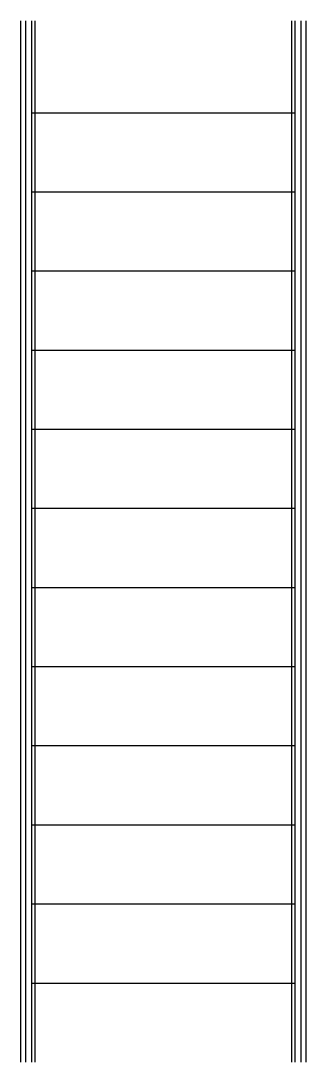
# Model space of a CAD drawing. Header units: millimetres. Extents: x -275 to 275, y 21 to 2024.
import ezdxf

# ---------------------------------------------------------------- set-up
doc = ezdxf.new("R2010")
doc.units = ezdxf.units.MM

msp = doc.modelspace()

# ---------------------------------------------------------------- linework, layer by layer
for p, q in [((-275, 21), (-275, 2024)), ((-247.4, 21), (-247.4, 2024)), ((247.4, 21), (247.4, 2024)), ((275, 21), (275, 2024))]:
    msp.add_line(p, q)
at = {"color": 3}
for p, q in [((-265, 21), (-265, 2024)), ((-254, 21), (-254, 2024)), ((254, 21), (254, 2024)), ((265, 21), (265, 2024))]:
    msp.add_line(p, q, dxfattribs=at)
at = {"color": 2}
for p, q in [((-254, 1847.3), (254, 1847.3)), ((-254, 1695.1), (254, 1695.1)), ((-254, 1542.9), (254, 1542.9)), ((-254, 1390.7), (254, 1390.7)), ((-254, 1238.5), (254, 1238.5)), ((-254, 1086.3), (254, 1086.3)), ((-254, 934.2), (254, 934.2)), ((-254, 782), (254, 782)), ((-254, 629.8), (254, 629.8)), ((-254, 477.6), (254, 477.6)), ((-254, 325.4), (254, 325.4)), ((-254, 173.2), (254, 173.2))]:
    msp.add_line(p, q, dxfattribs=at)

doc.saveas('drawing.dxf')
